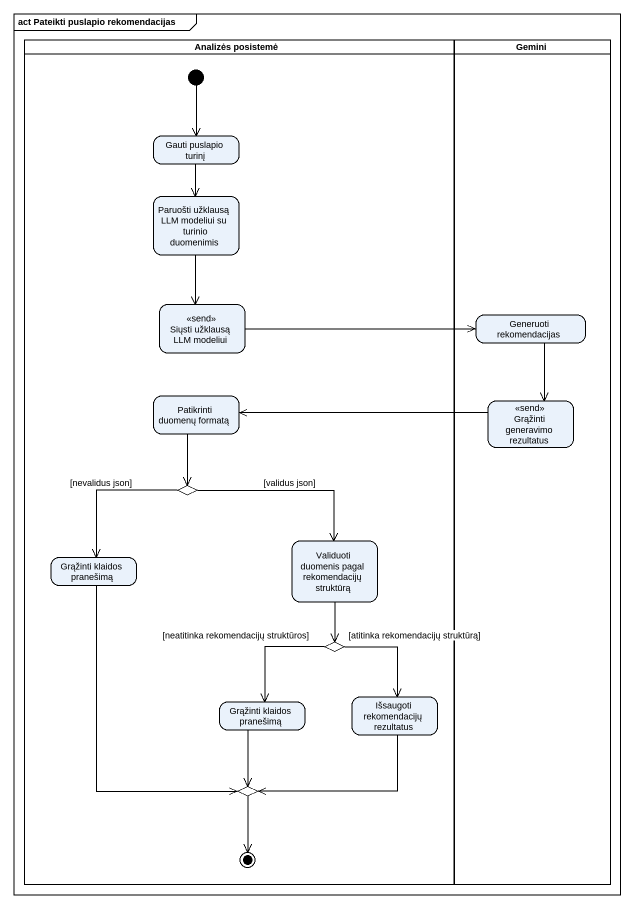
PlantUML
@startuml
mainframe act Pateikti puslapio rekomendacijas
hide empty description
state "Analizės posistemė" as Analizės_posistemė <<partition>> {
  state "Gauti puslapio turinį" as Gauti_puslapio_turinį
  state "Paruošti užklausą LLM modeliui su turinio duomenimis" as Paruošti_užklausą_LLM
  state "Siųsti užklausą LLM modeliui" as Siųsti_užklausą_LLM_modeliui <<send>>
  state "Patikrinti duomenų formatą" as Patikrinti_duomenų_formatą
  state choice1 <<choice>>
  state "Grąžinti klaidos pranešimą" as Grąžinti_klaidos_pranešimą
  state "Validuoti duomenis pagal rekomendacijų struktūrą" as Validuoti_duomenis_pagal
  state choice2 <<choice>>
  state "Grąžinti klaidos pranešimą" as Grąžinti_klaidos_pranešimą_2
  state "Išsaugoti rekomendacijų rezultatus" as Išsaugoti_rekomendacijų
  state choice3 <<choice>>
  [*] --> Gauti_puslapio_turinį
  choice3 --> [*]
}
state Gemini <<partition>> {
  state "Generuoti rekomendacijas" as Generuoti_rekomendacijas
  state "Grąžinti generavimo rezultatus" as Grąžinti_generavimo <<send>>
}
Gauti_puslapio_turinį --> Paruošti_užklausą_LLM
Paruošti_užklausą_LLM --> Siųsti_užklausą_LLM_modeliui
Siųsti_užklausą_LLM_modeliui -right-> Generuoti_rekomendacijas
Generuoti_rekomendacijas --> Grąžinti_generavimo
Patikrinti_duomenų_formatą --> choice1
Grąžinti_generavimo -left-> Patikrinti_duomenų_formatą
choice1 --> Grąžinti_klaidos_pranešimą : [nevalidus json]
choice1 -right-> Validuoti_duomenis_pagal : [validus json]
Grąžinti_klaidos_pranešimą --> choice3
Validuoti_duomenis_pagal --> choice2
choice2 --> Grąžinti_klaidos_pranešimą_2 : [neatitinka rekomendacijų struktūros]
choice2 --> Išsaugoti_rekomendacijų : [atitinka rekomendacijų struktūrą]
Grąžinti_klaidos_pranešimą_2 --> choice3
Išsaugoti_rekomendacijų -left-> choice3
@enduml
